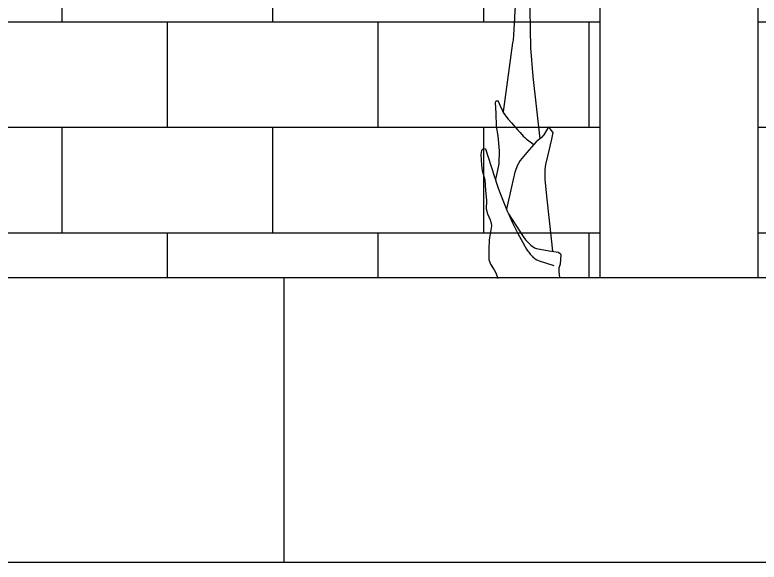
# Model space of a CAD drawing. Header units: metres. Extents: x -28 to 260, y 30 to 125.
# Drawn here: x 236.64 to 238.053, y 112.575 to 113.613 of the extents above; entities that cross this region are included whole.
import ezdxf

# ---------------------------------------------------------------- set-up
doc = ezdxf.new("R2010")
doc.units = ezdxf.units.M
doc.header["$LTSCALE"] = 0.01
doc.header["$MEASUREMENT"] = 0
for name, color, linetype in [('0.1', 2, 'Continuous'), ('0.10', 2, 'Continuous'), ('0.45', 4, 'Continuous'), ('tierra', 9, 'Continuous')]:
    doc.layers.add(name, color=color, linetype=linetype)

# ---------------------------------------------------------------- blocks, each defined once
blk = doc.blocks.new('palmita')
at = {"color": 1, "linetype": 'Continuous'}
for points in [[(-70.8, 979.3), (-45.4, 936.5), (-20.7, 892.2), (-9.2, 869.5), (6.6, 834.8), (20.6, 799.3), (26.9, 781.3), (37.9, 744.6), (42.5, 726.1), (48.4, 697.8), (51.2, 680.9), (55, 647), (57, 613.1), (57.3, 545.3), (55.2, 435.8), (50.9, 381.3), (37.2, 263.3)], [(33.2, 788.1), (63.6, 664.8), (64.9, 659.4), (67.3, 648.5), (69.5, 637.6), (70.8, 630.3), (73.1, 615.7), (74.7, 604.7), (75.6, 597.3), (77.4, 582.6), (79.7, 560.4), (83.9, 516), (84.6, 508.1), (85.5, 492.3), (86.5, 471.2), (87.3, 460.6), (88.3, 450.1), (89, 444.9), (107.2, 314.1)], [(117, 336), (110.2, 320.1), (109.2, 317.8), (108.4, 316.2), (106.7, 313.2), (103.8, 308.9), (101.8, 306.1), (97.5, 300.6), (91.5, 293.5), (87.5, 288.9), (79.2, 279.8), (74.8, 274.9), (69, 268.4), (65.9, 265.3), (62.8, 262.4), (61.1, 261), (58.5, 259), (48.8, 252.4)], [(116.3, 334.4), (120, 334.8), (121.3, 334.2), (122.4, 331.1), (121.2, 311.6), (120, 286.5), (117, 268.8), (114.5, 240.1), (115.5, 215.6), (117.6, 203.4), (121.6, 185.8)], [(20.7, 285.9), (16.4, 279.2), (12.8, 274.9), (15.2, 262.7), (22.5, 232.8), (26.8, 214.1), (28, 204.7), (28.1, 186), (24.4, 148.5), (15.8, 73.3), (13.5, 49.9)], [(20.7, 285.9), (29.8, 270.6), (34.2, 265.7), (41.2, 260.2), (44.5, 257.2), (62.1, 237), (74.8, 221.8), (79.8, 213.2), (84.8, 199.6), (91.4, 171.7), (100.6, 129.5)], [(140.7, 243.8), (118.2, 175.3), (116.2, 169.6), (112.1, 158.3), (107.7, 147), (98.7, 124.6), (95.9, 118), (94, 113.6), (90.1, 104.9), (83.7, 92), (79.3, 83.5), (76.3, 77.9), (70, 66.6), (65.3, 58.2), (62.7, 54), (60, 50), (58.5, 48), (55.5, 44.2), (54, 42.4), (51.5, 39.9), (49.1, 37.9), (47.9, 36.9), (46.1, 35.6), (43.1, 33.8), (40, 32.4), (38.4, 31.8), (11, 22.6)], [(140.7, 243.8), (145.6, 243.2), (148, 241.2), (149.2, 233.4), (148.4, 212.9), (146.8, 202.8), (141.9, 185.1), (140.7, 165.6), (138.9, 146), (139.5, 130.1), (137, 121), (131.7, 109.3), (129.7, 103.2), (129.1, 97.8), (133.4, 71.5), (134, 53.8), (134, 34.2), (130.8, 25.3), (124.1, 14.3), (121.2, 8.6), (117, -1.8)], [(97, 120.6), (68.8, 77.6), (64.5, 71.7), (54.2, 61.1), (47.6, 56.3), (43.9, 55), (19.5, 50.7), (1.8, 48.3), (-1.9, 45.1), (-2.4, 42.8), (-1.8, 34.8), (-1.2, 25), (1.2, 17.7), (1.2, 11.6), (0, 0)]]:
    blk.add_lwpolyline(points, dxfattribs=at)

msp = doc.modelspace()

# ---------------------------------------------------------------- hatches: boundary and pattern name
at = {"layer": '0.1'}
h = msp.add_hatch(dxfattribs=at)
h.set_pattern_fill('AR-B816', color=256, scale=0.025, angle=180, style=0)
h.set_pattern_definition([(180, (74.12945, 0), (-2e-17, -0.2), []), (270, (74.12945, 0), (0.2, -0.2), [0.2, -0.2])])
h.paths.add_polyline_path([(232.0511, 117.1152), (232.0511, 113.1152), (237.7511, 113.1152), (237.7511, 117.1152)])
h.paths.add_polyline_path([(238.0511, 113.1152), (243.7511, 113.1152), (243.7511, 117.1152), (238.0511, 117.1152)])

# ---------------------------------------------------------------- linework, layer by layer
at = {"layer": '0.45'}
for p, q in [((237.7511, 113.1152), (237.7511, 119.3113)), ((238.0511, 113.1152), (238.0511, 119.3113))]:
    msp.add_line(p, q, dxfattribs=at)
at = {"layer": 'tierra'}
for p, q in [((197.4674, 113.1152), (244.3472, 113.1152)), ((237.1506, 113.1152), (237.1506, 112.5752)), ((196.8015, 112.5752), (259.8868, 112.5752))]:
    msp.add_line(p, q, dxfattribs=at)

# ---------------------------------------------------------------- block references
at = {"layer": '0.10', "xscale": -0.001, "yscale": 0.001, "zscale": 0.001}
msp.add_blockref('palmita', (237.6742, 113.1152), dxfattribs=at)

doc.saveas('drawing.dxf')
